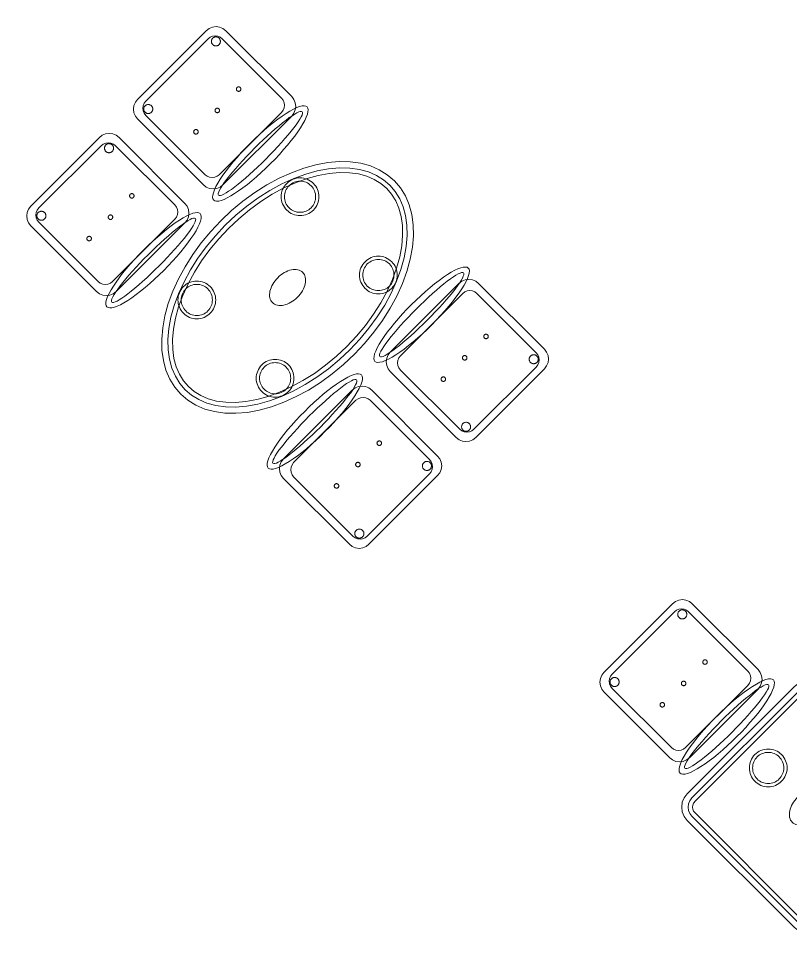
# Model space of a CAD drawing. Header units: metres. Extents: x 2172.2 to 2210.6, y 415.3 to 458.1.
# Drawn here: x 2194.148 to 2197.215, y 420.685 to 424.349 of the extents above; entities that cross this region are included whole.
import ezdxf

# ---------------------------------------------------------------- set-up
doc = ezdxf.new("R2010")
doc.units = ezdxf.units.M
doc.layers.add('NC_N1_CHAIRS', color=7, linetype='CONTINUOUS', lineweight=13)
doc.layers.add('NC_N1_TABLES', color=7, linetype='CONTINUOUS', lineweight=13)

# ---------------------------------------------------------------- blocks, each defined once
blk = doc.blocks.new('NC_N1_DINING_2')
at = {"color": 0, "linetype": 'CONTINUOUS', "lineweight": -2}
for points in [[(0.6, 0), (0.5971, 0.0368), (0.5885, 0.0732), (0.5742, 0.1089), (0.5543, 0.1435), (0.5292, 0.1768), (0.4989, 0.2083), (0.4638, 0.2379), (0.4243, 0.2652), (0.3806, 0.2899), (0.3333, 0.3118), (0.2828, 0.3307), (0.2296, 0.3465), (0.1742, 0.3589), (0.1171, 0.3678), (0.0588, 0.3732), (0, 0.375), (-0.0588, 0.3732), (-0.1171, 0.3678), (-0.1742, 0.3589), (-0.2296, 0.3465), (-0.2828, 0.3307), (-0.3333, 0.3118), (-0.3806, 0.2899), (-0.4243, 0.2652), (-0.4638, 0.2379), (-0.4989, 0.2083), (-0.5292, 0.1768), (-0.5543, 0.1435), (-0.5742, 0.1089), (-0.5885, 0.0732), (-0.5971, 0.0368), (-0.6, 0), (-0.5971, -0.0368), (-0.5885, -0.0732), (-0.5742, -0.1089), (-0.5543, -0.1435), (-0.5292, -0.1768), (-0.4989, -0.2083), (-0.4638, -0.2379), (-0.4243, -0.2652), (-0.3806, -0.2899), (-0.3333, -0.3118), (-0.2828, -0.3307), (-0.2296, -0.3465), (-0.1742, -0.3589), (-0.1171, -0.3678), (-0.0588, -0.3732), (0, -0.375), (0.0588, -0.3732), (0.1171, -0.3678), (0.1742, -0.3589), (0.2296, -0.3465), (0.2828, -0.3307), (0.3333, -0.3118), (0.3806, -0.2899), (0.4243, -0.2652), (0.4638, -0.2379), (0.4989, -0.2083), (0.5292, -0.1768), (0.5543, -0.1435), (0.5742, -0.1089), (0.5885, -0.0732), (0.5971, -0.0368)], [(0.5749, 0), (0.5723, -0.0329), (0.5646, -0.0656), (0.5516, -0.0979), (0.5334, -0.1297), (0.5101, -0.1605), (0.4818, -0.1901), (0.4486, -0.218), (0.411, -0.244), (0.3692, -0.2676), (0.3237, -0.2887), (0.2749, -0.307), (0.2233, -0.3222), (0.1695, -0.3343), (0.114, -0.343), (0.0573, -0.3482), (0, -0.35), (-0.0573, -0.3482), (-0.114, -0.343), (-0.1695, -0.3343), (-0.2233, -0.3222), (-0.2749, -0.307), (-0.3237, -0.2887), (-0.3692, -0.2676), (-0.411, -0.244), (-0.4486, -0.218), (-0.4818, -0.1901), (-0.5101, -0.1605), (-0.5334, -0.1297), (-0.5516, -0.0979), (-0.5646, -0.0656), (-0.5723, -0.0329), (-0.5749, 0), (-0.5723, 0.0329), (-0.5646, 0.0656), (-0.5516, 0.0979), (-0.5334, 0.1297), (-0.5101, 0.1605), (-0.4818, 0.1901), (-0.4486, 0.218), (-0.411, 0.244), (-0.3692, 0.2676), (-0.3237, 0.2887), (-0.2749, 0.307), (-0.2233, 0.3222), (-0.1695, 0.3343), (-0.114, 0.343), (-0.0573, 0.3482), (0, 0.35), (0.0573, 0.3482), (0.114, 0.343), (0.1695, 0.3343), (0.2233, 0.3222), (0.2749, 0.307), (0.3237, 0.2887), (0.3692, 0.2676), (0.411, 0.244), (0.4486, 0.218), (0.4818, 0.1901), (0.5101, 0.1605), (0.5334, 0.1297), (0.5516, 0.0979), (0.5646, 0.0656), (0.5723, 0.0329)], [(0.5569, 0), (0.5545, -0.0301), (0.5474, -0.0601), (0.5354, -0.0901), (0.5184, -0.1198), (0.4964, -0.1488), (0.4694, -0.1769), (0.4377, -0.2037), (0.4014, -0.2287), (0.361, -0.2516), (0.3167, -0.2721), (0.2692, -0.2899), (0.2188, -0.3048), (0.1661, -0.3166), (0.1117, -0.3251), (0.0562, -0.3303), (0, -0.332), (-0.0562, -0.3303), (-0.1117, -0.3251), (-0.1661, -0.3166), (-0.2188, -0.3048), (-0.2692, -0.2899), (-0.3167, -0.2721), (-0.361, -0.2516), (-0.4014, -0.2287), (-0.4377, -0.2037), (-0.4694, -0.1769), (-0.4964, -0.1488), (-0.5184, -0.1198), (-0.5354, -0.0901), (-0.5474, -0.0601), (-0.5545, -0.0301), (-0.5569, 0), (-0.5545, 0.0301), (-0.5474, 0.0601), (-0.5354, 0.0901), (-0.5184, 0.1198), (-0.4964, 0.1488), (-0.4694, 0.1769), (-0.4377, 0.2037), (-0.4014, 0.2287), (-0.361, 0.2516), (-0.3167, 0.2721), (-0.2692, 0.2899), (-0.2188, 0.3048), (-0.1661, 0.3166), (-0.1117, 0.3251), (-0.0562, 0.3303), (0, 0.332), (0.0562, 0.3303), (0.1117, 0.3251), (0.1661, 0.3166), (0.2188, 0.3048), (0.2692, 0.2899), (0.3167, 0.2721), (0.361, 0.2516), (0.4014, 0.2287), (0.4377, 0.2037), (0.4694, 0.1769), (0.4964, 0.1488), (0.5184, 0.1198), (0.5354, 0.0901), (0.5474, 0.0601), (0.5545, 0.0301)], [(-0.215, 0.22), (-0.2154, 0.2126), (-0.2164, 0.2054), (-0.2182, 0.1982), (-0.2207, 0.1913), (-0.2239, 0.1846), (-0.2276, 0.1783), (-0.232, 0.1724), (-0.237, 0.167), (-0.2424, 0.162), (-0.2483, 0.1576), (-0.2546, 0.1539), (-0.2613, 0.1507), (-0.2682, 0.1482), (-0.2754, 0.1464), (-0.2826, 0.1454), (-0.29, 0.145), (-0.2974, 0.1454), (-0.3046, 0.1464), (-0.3118, 0.1482), (-0.3187, 0.1507), (-0.3254, 0.1539), (-0.3317, 0.1576), (-0.3376, 0.162), (-0.343, 0.167), (-0.348, 0.1724), (-0.3524, 0.1783), (-0.3561, 0.1846), (-0.3593, 0.1913), (-0.3618, 0.1982), (-0.3636, 0.2054), (-0.3646, 0.2126), (-0.365, 0.22), (-0.3646, 0.2274), (-0.3636, 0.2346), (-0.3618, 0.2418), (-0.3593, 0.2487), (-0.3561, 0.2554), (-0.3524, 0.2617), (-0.348, 0.2676), (-0.343, 0.273), (-0.3376, 0.278), (-0.3317, 0.2824), (-0.3254, 0.2861), (-0.3187, 0.2893), (-0.3118, 0.2918), (-0.3046, 0.2936), (-0.2974, 0.2946), (-0.29, 0.295), (-0.2826, 0.2946), (-0.2754, 0.2936), (-0.2682, 0.2918), (-0.2613, 0.2893), (-0.2546, 0.2861), (-0.2483, 0.2824), (-0.2424, 0.278), (-0.237, 0.273), (-0.232, 0.2676), (-0.2276, 0.2617), (-0.2239, 0.2554), (-0.2207, 0.2487), (-0.2182, 0.2418), (-0.2164, 0.2346), (-0.2154, 0.2274)], [(0.365, 0.22), (0.3646, 0.2126), (0.3636, 0.2054), (0.3618, 0.1982), (0.3593, 0.1913), (0.3561, 0.1846), (0.3524, 0.1783), (0.348, 0.1724), (0.343, 0.167), (0.3376, 0.162), (0.3317, 0.1576), (0.3254, 0.1539), (0.3187, 0.1507), (0.3118, 0.1482), (0.3046, 0.1464), (0.2974, 0.1454), (0.29, 0.145), (0.2826, 0.1454), (0.2754, 0.1464), (0.2682, 0.1482), (0.2613, 0.1507), (0.2546, 0.1539), (0.2483, 0.1576), (0.2424, 0.162), (0.237, 0.167), (0.232, 0.1724), (0.2276, 0.1783), (0.2239, 0.1846), (0.2207, 0.1913), (0.2182, 0.1982), (0.2164, 0.2054), (0.2154, 0.2126), (0.215, 0.22), (0.2154, 0.2274), (0.2164, 0.2346), (0.2182, 0.2418), (0.2207, 0.2487), (0.2239, 0.2554), (0.2276, 0.2617), (0.232, 0.2676), (0.237, 0.273), (0.2424, 0.278), (0.2483, 0.2824), (0.2546, 0.2861), (0.2613, 0.2893), (0.2682, 0.2918), (0.2754, 0.2936), (0.2826, 0.2946), (0.29, 0.295), (0.2974, 0.2946), (0.3046, 0.2936), (0.3118, 0.2918), (0.3187, 0.2893), (0.3254, 0.2861), (0.3317, 0.2824), (0.3376, 0.278), (0.343, 0.273), (0.348, 0.2676), (0.3524, 0.2617), (0.3561, 0.2554), (0.3593, 0.2487), (0.3618, 0.2418), (0.3636, 0.2346), (0.3646, 0.2274)], [(-0.228, 0.22), (-0.2283, 0.2139), (-0.2292, 0.2079), (-0.2307, 0.202), (-0.2327, 0.1963), (-0.2353, 0.1908), (-0.2384, 0.1856), (-0.2421, 0.1807), (-0.2462, 0.1762), (-0.2507, 0.1721), (-0.2556, 0.1684), (-0.2608, 0.1653), (-0.2663, 0.1627), (-0.272, 0.1607), (-0.2779, 0.1592), (-0.2839, 0.1583), (-0.29, 0.158), (-0.2961, 0.1583), (-0.3021, 0.1592), (-0.308, 0.1607), (-0.3137, 0.1627), (-0.3192, 0.1653), (-0.3244, 0.1684), (-0.3293, 0.1721), (-0.3338, 0.1762), (-0.3379, 0.1807), (-0.3416, 0.1856), (-0.3447, 0.1908), (-0.3473, 0.1963), (-0.3493, 0.202), (-0.3508, 0.2079), (-0.3517, 0.2139), (-0.352, 0.22), (-0.3517, 0.2261), (-0.3508, 0.2321), (-0.3493, 0.238), (-0.3473, 0.2437), (-0.3447, 0.2492), (-0.3416, 0.2544), (-0.3379, 0.2593), (-0.3338, 0.2638), (-0.3293, 0.2679), (-0.3244, 0.2716), (-0.3192, 0.2747), (-0.3137, 0.2773), (-0.308, 0.2793), (-0.3021, 0.2808), (-0.2961, 0.2817), (-0.29, 0.282), (-0.2839, 0.2817), (-0.2779, 0.2808), (-0.272, 0.2793), (-0.2663, 0.2773), (-0.2608, 0.2747), (-0.2556, 0.2716), (-0.2507, 0.2679), (-0.2462, 0.2638), (-0.2421, 0.2593), (-0.2384, 0.2544), (-0.2353, 0.2492), (-0.2327, 0.2437), (-0.2307, 0.238), (-0.2292, 0.2321), (-0.2283, 0.2261)], [(0.352, 0.22), (0.3517, 0.2139), (0.3508, 0.2079), (0.3493, 0.202), (0.3473, 0.1963), (0.3447, 0.1908), (0.3416, 0.1856), (0.3379, 0.1807), (0.3338, 0.1762), (0.3293, 0.1721), (0.3244, 0.1684), (0.3192, 0.1653), (0.3137, 0.1627), (0.308, 0.1607), (0.3021, 0.1592), (0.2961, 0.1583), (0.29, 0.158), (0.2839, 0.1583), (0.2779, 0.1592), (0.272, 0.1607), (0.2663, 0.1627), (0.2608, 0.1653), (0.2556, 0.1684), (0.2507, 0.1721), (0.2462, 0.1762), (0.2421, 0.1807), (0.2384, 0.1856), (0.2353, 0.1908), (0.2327, 0.1963), (0.2307, 0.202), (0.2292, 0.2079), (0.2283, 0.2139), (0.228, 0.22), (0.2283, 0.2261), (0.2292, 0.2321), (0.2307, 0.238), (0.2327, 0.2437), (0.2353, 0.2492), (0.2384, 0.2544), (0.2421, 0.2593), (0.2462, 0.2638), (0.2507, 0.2679), (0.2556, 0.2716), (0.2608, 0.2747), (0.2663, 0.2773), (0.272, 0.2793), (0.2779, 0.2808), (0.2839, 0.2817), (0.29, 0.282), (0.2961, 0.2817), (0.3021, 0.2808), (0.308, 0.2793), (0.3137, 0.2773), (0.3192, 0.2747), (0.3244, 0.2716), (0.3293, 0.2679), (0.3338, 0.2638), (0.3379, 0.2593), (0.3416, 0.2544), (0.3447, 0.2492), (0.3473, 0.2437), (0.3493, 0.238), (0.3508, 0.2321), (0.3517, 0.2261)], [(0.085, 0), (0.0846, 0.0054), (0.0834, 0.0107), (0.0813, 0.016), (0.0785, 0.021), (0.075, 0.0259), (0.0707, 0.0306), (0.0657, 0.0349), (0.0601, 0.0389), (0.0539, 0.0425), (0.0472, 0.0457), (0.0401, 0.0485), (0.0325, 0.0508), (0.0247, 0.0526), (0.0166, 0.0539), (0.0083, 0.0547), (0, 0.055), (-0.0083, 0.0547), (-0.0166, 0.0539), (-0.0247, 0.0526), (-0.0325, 0.0508), (-0.0401, 0.0485), (-0.0472, 0.0457), (-0.0539, 0.0425), (-0.0601, 0.0389), (-0.0657, 0.0349), (-0.0707, 0.0306), (-0.075, 0.0259), (-0.0785, 0.021), (-0.0813, 0.016), (-0.0834, 0.0107), (-0.0846, 0.0054), (-0.085, 0), (-0.0846, -0.0054), (-0.0834, -0.0107), (-0.0813, -0.016), (-0.0785, -0.021), (-0.075, -0.0259), (-0.0707, -0.0306), (-0.0657, -0.0349), (-0.0601, -0.0389), (-0.0539, -0.0425), (-0.0472, -0.0457), (-0.0401, -0.0485), (-0.0325, -0.0508), (-0.0247, -0.0526), (-0.0166, -0.0539), (-0.0083, -0.0547), (0, -0.055), (0.0083, -0.0547), (0.0166, -0.0539), (0.0247, -0.0526), (0.0325, -0.0508), (0.0401, -0.0485), (0.0472, -0.0457), (0.0539, -0.0425), (0.0601, -0.0389), (0.0657, -0.0349), (0.0707, -0.0306), (0.075, -0.0259), (0.0785, -0.021), (0.0813, -0.016), (0.0834, -0.0107), (0.0846, -0.0054)], [(-0.215, -0.22), (-0.2154, -0.2274), (-0.2164, -0.2346), (-0.2182, -0.2418), (-0.2207, -0.2487), (-0.2239, -0.2554), (-0.2276, -0.2617), (-0.232, -0.2676), (-0.237, -0.273), (-0.2424, -0.278), (-0.2483, -0.2824), (-0.2546, -0.2861), (-0.2613, -0.2893), (-0.2682, -0.2918), (-0.2754, -0.2936), (-0.2826, -0.2946), (-0.29, -0.295), (-0.2974, -0.2946), (-0.3046, -0.2936), (-0.3118, -0.2918), (-0.3187, -0.2893), (-0.3254, -0.2861), (-0.3317, -0.2824), (-0.3376, -0.278), (-0.343, -0.273), (-0.348, -0.2676), (-0.3524, -0.2617), (-0.3561, -0.2554), (-0.3593, -0.2487), (-0.3618, -0.2418), (-0.3636, -0.2346), (-0.3646, -0.2274), (-0.365, -0.22), (-0.3646, -0.2126), (-0.3636, -0.2054), (-0.3618, -0.1982), (-0.3593, -0.1913), (-0.3561, -0.1846), (-0.3524, -0.1783), (-0.348, -0.1724), (-0.343, -0.167), (-0.3376, -0.162), (-0.3317, -0.1576), (-0.3254, -0.1539), (-0.3187, -0.1507), (-0.3118, -0.1482), (-0.3046, -0.1464), (-0.2974, -0.1454), (-0.29, -0.145), (-0.2826, -0.1454), (-0.2754, -0.1464), (-0.2682, -0.1482), (-0.2613, -0.1507), (-0.2546, -0.1539), (-0.2483, -0.1576), (-0.2424, -0.162), (-0.237, -0.167), (-0.232, -0.1724), (-0.2276, -0.1783), (-0.2239, -0.1846), (-0.2207, -0.1913), (-0.2182, -0.1982), (-0.2164, -0.2054), (-0.2154, -0.2126)], [(0.365, -0.22), (0.3646, -0.2274), (0.3636, -0.2346), (0.3618, -0.2418), (0.3593, -0.2487), (0.3561, -0.2554), (0.3524, -0.2617), (0.348, -0.2676), (0.343, -0.273), (0.3376, -0.278), (0.3317, -0.2824), (0.3254, -0.2861), (0.3187, -0.2893), (0.3118, -0.2918), (0.3046, -0.2936), (0.2974, -0.2946), (0.29, -0.295), (0.2826, -0.2946), (0.2754, -0.2936), (0.2682, -0.2918), (0.2613, -0.2893), (0.2546, -0.2861), (0.2483, -0.2824), (0.2424, -0.278), (0.237, -0.273), (0.232, -0.2676), (0.2276, -0.2617), (0.2239, -0.2554), (0.2207, -0.2487), (0.2182, -0.2418), (0.2164, -0.2346), (0.2154, -0.2274), (0.215, -0.22), (0.2154, -0.2126), (0.2164, -0.2054), (0.2182, -0.1982), (0.2207, -0.1913), (0.2239, -0.1846), (0.2276, -0.1783), (0.232, -0.1724), (0.237, -0.167), (0.2424, -0.162), (0.2483, -0.1576), (0.2546, -0.1539), (0.2613, -0.1507), (0.2682, -0.1482), (0.2754, -0.1464), (0.2826, -0.1454), (0.29, -0.145), (0.2974, -0.1454), (0.3046, -0.1464), (0.3118, -0.1482), (0.3187, -0.1507), (0.3254, -0.1539), (0.3317, -0.1576), (0.3376, -0.162), (0.343, -0.167), (0.348, -0.1724), (0.3524, -0.1783), (0.3561, -0.1846), (0.3593, -0.1913), (0.3618, -0.1982), (0.3636, -0.2054), (0.3646, -0.2126)], [(-0.228, -0.22), (-0.2283, -0.2261), (-0.2292, -0.2321), (-0.2307, -0.238), (-0.2327, -0.2437), (-0.2353, -0.2492), (-0.2384, -0.2544), (-0.2421, -0.2593), (-0.2462, -0.2638), (-0.2507, -0.2679), (-0.2556, -0.2716), (-0.2608, -0.2747), (-0.2663, -0.2773), (-0.272, -0.2793), (-0.2779, -0.2808), (-0.2839, -0.2817), (-0.29, -0.282), (-0.2961, -0.2817), (-0.3021, -0.2808), (-0.308, -0.2793), (-0.3137, -0.2773), (-0.3192, -0.2747), (-0.3244, -0.2716), (-0.3293, -0.2679), (-0.3338, -0.2638), (-0.3379, -0.2593), (-0.3416, -0.2544), (-0.3447, -0.2492), (-0.3473, -0.2437), (-0.3493, -0.238), (-0.3508, -0.2321), (-0.3517, -0.2261), (-0.352, -0.22), (-0.3517, -0.2139), (-0.3508, -0.2079), (-0.3493, -0.202), (-0.3473, -0.1963), (-0.3447, -0.1908), (-0.3416, -0.1856), (-0.3379, -0.1807), (-0.3338, -0.1762), (-0.3293, -0.1721), (-0.3244, -0.1684), (-0.3192, -0.1653), (-0.3137, -0.1627), (-0.308, -0.1607), (-0.3021, -0.1592), (-0.2961, -0.1583), (-0.29, -0.158), (-0.2839, -0.1583), (-0.2779, -0.1592), (-0.272, -0.1607), (-0.2663, -0.1627), (-0.2608, -0.1653), (-0.2556, -0.1684), (-0.2507, -0.1721), (-0.2462, -0.1762), (-0.2421, -0.1807), (-0.2384, -0.1856), (-0.2353, -0.1908), (-0.2327, -0.1963), (-0.2307, -0.202), (-0.2292, -0.2079), (-0.2283, -0.2139)], [(0.352, -0.22), (0.3517, -0.2261), (0.3508, -0.2321), (0.3493, -0.238), (0.3473, -0.2437), (0.3447, -0.2492), (0.3416, -0.2544), (0.3379, -0.2593), (0.3338, -0.2638), (0.3293, -0.2679), (0.3244, -0.2716), (0.3192, -0.2747), (0.3137, -0.2773), (0.308, -0.2793), (0.3021, -0.2808), (0.2961, -0.2817), (0.29, -0.282), (0.2839, -0.2817), (0.2779, -0.2808), (0.272, -0.2793), (0.2663, -0.2773), (0.2608, -0.2747), (0.2556, -0.2716), (0.2507, -0.2679), (0.2462, -0.2638), (0.2421, -0.2593), (0.2384, -0.2544), (0.2353, -0.2492), (0.2327, -0.2437), (0.2307, -0.238), (0.2292, -0.2321), (0.2283, -0.2261), (0.228, -0.22), (0.2283, -0.2139), (0.2292, -0.2079), (0.2307, -0.202), (0.2327, -0.1963), (0.2353, -0.1908), (0.2384, -0.1856), (0.2421, -0.1807), (0.2462, -0.1762), (0.2507, -0.1721), (0.2556, -0.1684), (0.2608, -0.1653), (0.2663, -0.1627), (0.272, -0.1607), (0.2779, -0.1592), (0.2839, -0.1583), (0.29, -0.158), (0.2961, -0.1583), (0.3021, -0.1592), (0.308, -0.1607), (0.3137, -0.1627), (0.3192, -0.1653), (0.3244, -0.1684), (0.3293, -0.1721), (0.3338, -0.1762), (0.3379, -0.1807), (0.3416, -0.1856), (0.3447, -0.1908), (0.3473, -0.1963), (0.3493, -0.202), (0.3508, -0.2079), (0.3517, -0.2139)]]:
    blk.add_lwpolyline(points, close=True, dxfattribs=at)
blk = doc.blocks.new('NC_N1_CHAIR_IVORY')
at = {"color": 0, "linetype": 'CONTINUOUS', "lineweight": -2}
for points in [[(0.262, 0.222), (0.2607, 0.2276), (0.257, 0.2331), (0.2507, 0.2385), (0.2421, 0.2438), (0.2311, 0.2489), (0.2178, 0.2537), (0.2025, 0.2582), (0.1853, 0.2623), (0.1662, 0.2661), (0.1456, 0.2694), (0.1235, 0.2723), (0.1003, 0.2747), (0.0761, 0.2765), (0.0511, 0.2779), (0.0257, 0.2787), (0, 0.279), (-0.0257, 0.2787), (-0.0511, 0.2779), (-0.0761, 0.2765), (-0.1003, 0.2747), (-0.1235, 0.2723), (-0.1456, 0.2694), (-0.1662, 0.2661), (-0.1853, 0.2623), (-0.2025, 0.2582), (-0.2178, 0.2537), (-0.2311, 0.2489), (-0.2421, 0.2438), (-0.2507, 0.2385), (-0.257, 0.2331), (-0.2607, 0.2276), (-0.262, 0.222), (-0.2607, 0.2164), (-0.257, 0.2109), (-0.2507, 0.2055), (-0.2421, 0.2002), (-0.2311, 0.1951), (-0.2178, 0.1903), (-0.2025, 0.1858), (-0.1853, 0.1817), (-0.1662, 0.1779), (-0.1456, 0.1746), (-0.1235, 0.1717), (-0.1003, 0.1693), (-0.0761, 0.1675), (-0.0511, 0.1661), (-0.0257, 0.1653), (0, 0.165), (0.0257, 0.1653), (0.0511, 0.1661), (0.0761, 0.1675), (0.1003, 0.1693), (0.1235, 0.1717), (0.1456, 0.1746), (0.1662, 0.1779), (0.1853, 0.1817), (0.2025, 0.1858), (0.2178, 0.1903), (0.2311, 0.1951), (0.2421, 0.2002), (0.2507, 0.2055), (0.257, 0.2109), (0.2607, 0.2164)], [(0.235, 0.222), (0.2339, 0.225), (0.2305, 0.228), (0.2249, 0.231), (0.2171, 0.2339), (0.2073, 0.2366), (0.1954, 0.2392), (0.1817, 0.2417), (0.1662, 0.2439), (0.1491, 0.246), (0.1306, 0.2478), (0.1108, 0.2493), (0.0899, 0.2506), (0.0682, 0.2517), (0.0458, 0.2524), (0.023, 0.2529), (0, 0.253), (-0.023, 0.2529), (-0.0458, 0.2524), (-0.0682, 0.2517), (-0.0899, 0.2506), (-0.1108, 0.2493), (-0.1306, 0.2478), (-0.1491, 0.246), (-0.1662, 0.2439), (-0.1817, 0.2417), (-0.1954, 0.2392), (-0.2073, 0.2366), (-0.2171, 0.2339), (-0.2249, 0.231), (-0.2305, 0.228), (-0.2339, 0.225), (-0.235, 0.222), (-0.2339, 0.219), (-0.2305, 0.216), (-0.2249, 0.213), (-0.2171, 0.2101), (-0.2073, 0.2074), (-0.1954, 0.2048), (-0.1817, 0.2023), (-0.1662, 0.2001), (-0.1491, 0.198), (-0.1306, 0.1962), (-0.1108, 0.1947), (-0.0899, 0.1934), (-0.0682, 0.1923), (-0.0458, 0.1916), (-0.023, 0.1911), (0, 0.191), (0.023, 0.1911), (0.0458, 0.1916), (0.0682, 0.1923), (0.0899, 0.1934), (0.1108, 0.1947), (0.1306, 0.1962), (0.1491, 0.198), (0.1662, 0.2001), (0.1817, 0.2023), (0.1954, 0.2048), (0.2073, 0.2074), (0.2171, 0.2101), (0.2249, 0.213), (0.2305, 0.216), (0.2339, 0.219)], [(0.193, -0.275), (-0.193, -0.275), (-0.2072, -0.2731), (-0.2205, -0.2676), (-0.2319, -0.2589), (-0.2406, -0.2475), (-0.2461, -0.2342), (-0.248, -0.22), (-0.248, 0.15), (-0.2461, 0.1642), (-0.2406, 0.1775), (-0.2319, 0.1889), (-0.2205, 0.1976), (-0.2072, 0.2031), (-0.193, 0.205), (0.193, 0.205), (0.2072, 0.2031), (0.2205, 0.1976), (0.2319, 0.1889), (0.2406, 0.1775), (0.2461, 0.1642), (0.248, 0.15), (0.248, -0.22), (0.2461, -0.2342), (0.2406, -0.2475), (0.2319, -0.2589), (0.2205, -0.2676), (0.2072, -0.2731)], [(0.175, -0.247), (-0.175, -0.247), (-0.1854, -0.2456), (-0.195, -0.2416), (-0.2033, -0.2353), (-0.2096, -0.227), (-0.2136, -0.2174), (-0.215, -0.207), (-0.215, 0.126), (-0.2136, 0.1364), (-0.2096, 0.146), (-0.2033, 0.1543), (-0.195, 0.1606), (-0.1854, 0.1646), (-0.175, 0.166), (0.175, 0.166), (0.1854, 0.1646), (0.195, 0.1606), (0.2033, 0.1543), (0.2096, 0.146), (0.2136, 0.1364), (0.215, 0.126), (0.215, -0.207), (0.2136, -0.2174), (0.2096, -0.227), (0.2033, -0.2353), (0.195, -0.2416), (0.1854, -0.2456)], [(-0.111, -0.02), (-0.111, -0.0209), (-0.1112, -0.0218), (-0.1114, -0.0226), (-0.1117, -0.0234), (-0.1121, -0.0242), (-0.1125, -0.025), (-0.113, -0.0257), (-0.1136, -0.0264), (-0.1143, -0.027), (-0.115, -0.0275), (-0.1158, -0.0279), (-0.1166, -0.0283), (-0.1174, -0.0286), (-0.1182, -0.0288), (-0.1191, -0.029), (-0.12, -0.029), (-0.1209, -0.029), (-0.1218, -0.0288), (-0.1226, -0.0286), (-0.1234, -0.0283), (-0.1242, -0.0279), (-0.125, -0.0275), (-0.1257, -0.027), (-0.1264, -0.0264), (-0.127, -0.0257), (-0.1275, -0.025), (-0.1279, -0.0242), (-0.1283, -0.0234), (-0.1286, -0.0226), (-0.1288, -0.0218), (-0.129, -0.0209), (-0.129, -0.02), (-0.129, -0.0191), (-0.1288, -0.0182), (-0.1286, -0.0174), (-0.1283, -0.0166), (-0.1279, -0.0158), (-0.1275, -0.015), (-0.127, -0.0143), (-0.1264, -0.0136), (-0.1257, -0.013), (-0.125, -0.0125), (-0.1242, -0.0121), (-0.1234, -0.0117), (-0.1226, -0.0114), (-0.1218, -0.0112), (-0.1209, -0.011), (-0.12, -0.011), (-0.1191, -0.011), (-0.1182, -0.0112), (-0.1174, -0.0114), (-0.1166, -0.0117), (-0.1158, -0.0121), (-0.115, -0.0125), (-0.1143, -0.013), (-0.1136, -0.0136), (-0.113, -0.0143), (-0.1125, -0.015), (-0.1121, -0.0158), (-0.1117, -0.0166), (-0.1114, -0.0174), (-0.1112, -0.0182), (-0.111, -0.0191)], [(0.009, -0.02), (0.009, -0.0209), (0.0088, -0.0218), (0.0086, -0.0226), (0.0083, -0.0234), (0.0079, -0.0242), (0.0075, -0.025), (0.007, -0.0257), (0.0064, -0.0264), (0.0057, -0.027), (0.005, -0.0275), (0.0042, -0.0279), (0.0034, -0.0283), (0.0026, -0.0286), (0.0018, -0.0288), (0.0009, -0.029), (0, -0.029), (-0.0009, -0.029), (-0.0018, -0.0288), (-0.0026, -0.0286), (-0.0034, -0.0283), (-0.0042, -0.0279), (-0.005, -0.0275), (-0.0057, -0.027), (-0.0064, -0.0264), (-0.007, -0.0257), (-0.0075, -0.025), (-0.0079, -0.0242), (-0.0083, -0.0234), (-0.0086, -0.0226), (-0.0088, -0.0218), (-0.009, -0.0209), (-0.009, -0.02), (-0.009, -0.0191), (-0.0088, -0.0182), (-0.0086, -0.0174), (-0.0083, -0.0166), (-0.0079, -0.0158), (-0.0075, -0.015), (-0.007, -0.0143), (-0.0064, -0.0136), (-0.0057, -0.013), (-0.005, -0.0125), (-0.0042, -0.0121), (-0.0034, -0.0117), (-0.0026, -0.0114), (-0.0018, -0.0112), (-0.0009, -0.011), (0, -0.011), (0.0009, -0.011), (0.0018, -0.0112), (0.0026, -0.0114), (0.0034, -0.0117), (0.0042, -0.0121), (0.005, -0.0125), (0.0057, -0.013), (0.0064, -0.0136), (0.007, -0.0143), (0.0075, -0.015), (0.0079, -0.0158), (0.0083, -0.0166), (0.0086, -0.0174), (0.0088, -0.0182), (0.009, -0.0191)], [(0.129, -0.02), (0.129, -0.0209), (0.1288, -0.0218), (0.1286, -0.0226), (0.1283, -0.0234), (0.1279, -0.0242), (0.1275, -0.025), (0.127, -0.0257), (0.1264, -0.0264), (0.1257, -0.027), (0.125, -0.0275), (0.1242, -0.0279), (0.1234, -0.0283), (0.1226, -0.0286), (0.1218, -0.0288), (0.1209, -0.029), (0.12, -0.029), (0.1191, -0.029), (0.1182, -0.0288), (0.1174, -0.0286), (0.1166, -0.0283), (0.1158, -0.0279), (0.115, -0.0275), (0.1143, -0.027), (0.1136, -0.0264), (0.113, -0.0257), (0.1125, -0.025), (0.1121, -0.0242), (0.1117, -0.0234), (0.1114, -0.0226), (0.1112, -0.0218), (0.111, -0.0209), (0.111, -0.02), (0.111, -0.0191), (0.1112, -0.0182), (0.1114, -0.0174), (0.1117, -0.0166), (0.1121, -0.0158), (0.1125, -0.015), (0.113, -0.0143), (0.1136, -0.0136), (0.1143, -0.013), (0.115, -0.0125), (0.1158, -0.0121), (0.1166, -0.0117), (0.1174, -0.0114), (0.1182, -0.0112), (0.1191, -0.011), (0.12, -0.011), (0.1209, -0.011), (0.1218, -0.0112), (0.1226, -0.0114), (0.1234, -0.0117), (0.1242, -0.0121), (0.125, -0.0125), (0.1257, -0.013), (0.1264, -0.0136), (0.127, -0.0143), (0.1275, -0.015), (0.1279, -0.0158), (0.1283, -0.0166), (0.1286, -0.0174), (0.1288, -0.0182), (0.129, -0.0191)], [(-0.172, -0.218), (-0.1721, -0.2198), (-0.1723, -0.2215), (-0.1728, -0.2232), (-0.1734, -0.2249), (-0.1741, -0.2265), (-0.175, -0.228), (-0.1761, -0.2294), (-0.1773, -0.2307), (-0.1786, -0.2319), (-0.18, -0.233), (-0.1815, -0.2339), (-0.1831, -0.2346), (-0.1848, -0.2352), (-0.1865, -0.2357), (-0.1882, -0.2359), (-0.19, -0.236), (-0.1918, -0.2359), (-0.1935, -0.2357), (-0.1952, -0.2352), (-0.1969, -0.2346), (-0.1985, -0.2339), (-0.2, -0.233), (-0.2014, -0.2319), (-0.2027, -0.2307), (-0.2039, -0.2294), (-0.205, -0.228), (-0.2059, -0.2265), (-0.2066, -0.2249), (-0.2072, -0.2232), (-0.2077, -0.2215), (-0.2079, -0.2198), (-0.208, -0.218), (-0.2079, -0.2162), (-0.2077, -0.2145), (-0.2072, -0.2128), (-0.2066, -0.2111), (-0.2059, -0.2095), (-0.205, -0.208), (-0.2039, -0.2066), (-0.2027, -0.2053), (-0.2014, -0.2041), (-0.2, -0.203), (-0.1985, -0.2021), (-0.1969, -0.2014), (-0.1952, -0.2008), (-0.1935, -0.2003), (-0.1918, -0.2001), (-0.19, -0.2), (-0.1882, -0.2001), (-0.1865, -0.2003), (-0.1848, -0.2008), (-0.1831, -0.2014), (-0.1815, -0.2021), (-0.18, -0.203), (-0.1786, -0.2041), (-0.1773, -0.2053), (-0.1761, -0.2066), (-0.175, -0.208), (-0.1741, -0.2095), (-0.1734, -0.2111), (-0.1728, -0.2128), (-0.1723, -0.2145), (-0.1721, -0.2162)], [(0.208, -0.218), (0.2079, -0.2198), (0.2077, -0.2215), (0.2072, -0.2232), (0.2066, -0.2249), (0.2059, -0.2265), (0.205, -0.228), (0.2039, -0.2294), (0.2027, -0.2307), (0.2014, -0.2319), (0.2, -0.233), (0.1985, -0.2339), (0.1969, -0.2346), (0.1952, -0.2352), (0.1935, -0.2357), (0.1918, -0.2359), (0.19, -0.236), (0.1882, -0.2359), (0.1865, -0.2357), (0.1848, -0.2352), (0.1831, -0.2346), (0.1815, -0.2339), (0.18, -0.233), (0.1786, -0.2319), (0.1773, -0.2307), (0.1761, -0.2294), (0.175, -0.228), (0.1741, -0.2265), (0.1734, -0.2249), (0.1728, -0.2232), (0.1723, -0.2215), (0.1721, -0.2198), (0.172, -0.218), (0.1721, -0.2162), (0.1723, -0.2145), (0.1728, -0.2128), (0.1734, -0.2111), (0.1741, -0.2095), (0.175, -0.208), (0.1761, -0.2066), (0.1773, -0.2053), (0.1786, -0.2041), (0.18, -0.203), (0.1815, -0.2021), (0.1831, -0.2014), (0.1848, -0.2008), (0.1865, -0.2003), (0.1882, -0.2001), (0.19, -0.2), (0.1918, -0.2001), (0.1935, -0.2003), (0.1952, -0.2008), (0.1969, -0.2014), (0.1985, -0.2021), (0.2, -0.203), (0.2014, -0.2041), (0.2027, -0.2053), (0.2039, -0.2066), (0.205, -0.208), (0.2059, -0.2095), (0.2066, -0.2111), (0.2072, -0.2128), (0.2077, -0.2145), (0.2079, -0.2162)]]:
    blk.add_lwpolyline(points, close=True, dxfattribs=at)
blk = doc.blocks.new('NC_N1_DINING_TWO_SQUARE')
at = {"color": 0, "linetype": 'CONTINUOUS', "lineweight": -2}
for points in [[(0.3, -0.375), (-0.3, -0.375), (-0.3194, -0.3724), (-0.3375, -0.365), (-0.353, -0.353), (-0.365, -0.3375), (-0.3724, -0.3194), (-0.375, -0.3), (-0.375, 0.3), (-0.3724, 0.3194), (-0.365, 0.3375), (-0.353, 0.353), (-0.3375, 0.365), (-0.3194, 0.3724), (-0.3, 0.375), (0.3, 0.375), (0.3194, 0.3724), (0.3375, 0.365), (0.353, 0.353), (0.365, 0.3375), (0.3724, 0.3194), (0.375, 0.3), (0.375, -0.3), (0.3724, -0.3194), (0.365, -0.3375), (0.353, -0.353), (0.3375, -0.365), (0.3194, -0.3724)], [(0.2984, -0.35), (-0.2984, -0.35), (-0.3129, -0.3481), (-0.3249, -0.3431), (-0.3352, -0.3352), (-0.3431, -0.3249), (-0.3481, -0.3129), (-0.35, -0.2984), (-0.35, 0.2984), (-0.3481, 0.3129), (-0.3431, 0.3249), (-0.3352, 0.3352), (-0.3249, 0.3431), (-0.3129, 0.3481), (-0.2984, 0.35), (0.2984, 0.35), (0.3129, 0.3481), (0.3249, 0.3431), (0.3352, 0.3352), (0.3431, 0.3249), (0.3481, 0.3129), (0.35, 0.2984), (0.35, -0.2984), (0.3481, -0.3129), (0.3431, -0.3249), (0.3352, -0.3352), (0.3249, -0.3431), (0.3129, -0.3481)], [(0.2972, -0.332), (-0.2972, -0.332), (-0.3082, -0.3306), (-0.3158, -0.3274), (-0.3224, -0.3224), (-0.3274, -0.3158), (-0.3306, -0.3082), (-0.332, -0.2972), (-0.332, 0.2972), (-0.3306, 0.3082), (-0.3274, 0.3158), (-0.3224, 0.3224), (-0.3158, 0.3274), (-0.3082, 0.3306), (-0.2972, 0.332), (0.2972, 0.332), (0.3082, 0.3306), (0.3158, 0.3274), (0.3224, 0.3224), (0.3274, 0.3158), (0.3306, 0.3082), (0.332, 0.2972), (0.332, -0.2972), (0.3306, -0.3082), (0.3274, -0.3158), (0.3224, -0.3224), (0.3158, -0.3274), (0.3082, -0.3306)], [(0.075, 0.22), (0.0746, 0.2126), (0.0736, 0.2054), (0.0718, 0.1982), (0.0693, 0.1913), (0.0661, 0.1846), (0.0624, 0.1783), (0.058, 0.1724), (0.053, 0.167), (0.0476, 0.162), (0.0417, 0.1576), (0.0354, 0.1539), (0.0287, 0.1507), (0.0218, 0.1482), (0.0146, 0.1464), (0.0074, 0.1454), (0, 0.145), (-0.0074, 0.1454), (-0.0146, 0.1464), (-0.0218, 0.1482), (-0.0287, 0.1507), (-0.0354, 0.1539), (-0.0417, 0.1576), (-0.0476, 0.162), (-0.053, 0.167), (-0.058, 0.1724), (-0.0624, 0.1783), (-0.0661, 0.1846), (-0.0693, 0.1913), (-0.0718, 0.1982), (-0.0736, 0.2054), (-0.0746, 0.2126), (-0.075, 0.22), (-0.0746, 0.2274), (-0.0736, 0.2346), (-0.0718, 0.2418), (-0.0693, 0.2487), (-0.0661, 0.2554), (-0.0624, 0.2617), (-0.058, 0.2676), (-0.053, 0.273), (-0.0476, 0.278), (-0.0417, 0.2824), (-0.0354, 0.2861), (-0.0287, 0.2893), (-0.0218, 0.2918), (-0.0146, 0.2936), (-0.0074, 0.2946), (0, 0.295), (0.0074, 0.2946), (0.0146, 0.2936), (0.0218, 0.2918), (0.0287, 0.2893), (0.0354, 0.2861), (0.0417, 0.2824), (0.0476, 0.278), (0.053, 0.273), (0.058, 0.2676), (0.0624, 0.2617), (0.0661, 0.2554), (0.0693, 0.2487), (0.0718, 0.2418), (0.0736, 0.2346), (0.0746, 0.2274)], [(0.062, 0.22), (0.0617, 0.2139), (0.0608, 0.2079), (0.0593, 0.202), (0.0573, 0.1963), (0.0547, 0.1908), (0.0516, 0.1856), (0.0479, 0.1807), (0.0438, 0.1762), (0.0393, 0.1721), (0.0344, 0.1684), (0.0292, 0.1653), (0.0237, 0.1627), (0.018, 0.1607), (0.0121, 0.1592), (0.0061, 0.1583), (0, 0.158), (-0.0061, 0.1583), (-0.0121, 0.1592), (-0.018, 0.1607), (-0.0237, 0.1627), (-0.0292, 0.1653), (-0.0344, 0.1684), (-0.0393, 0.1721), (-0.0438, 0.1762), (-0.0479, 0.1807), (-0.0516, 0.1856), (-0.0547, 0.1908), (-0.0573, 0.1963), (-0.0593, 0.202), (-0.0608, 0.2079), (-0.0617, 0.2139), (-0.062, 0.22), (-0.0617, 0.2261), (-0.0608, 0.2321), (-0.0593, 0.238), (-0.0573, 0.2437), (-0.0547, 0.2492), (-0.0516, 0.2544), (-0.0479, 0.2593), (-0.0438, 0.2638), (-0.0393, 0.2679), (-0.0344, 0.2716), (-0.0292, 0.2747), (-0.0237, 0.2773), (-0.018, 0.2793), (-0.0121, 0.2808), (-0.0061, 0.2817), (0, 0.282), (0.0061, 0.2817), (0.0121, 0.2808), (0.018, 0.2793), (0.0237, 0.2773), (0.0292, 0.2747), (0.0344, 0.2716), (0.0393, 0.2679), (0.0438, 0.2638), (0.0479, 0.2593), (0.0516, 0.2544), (0.0547, 0.2492), (0.0573, 0.2437), (0.0593, 0.238), (0.0608, 0.2321), (0.0617, 0.2261)], [(0.085, 0), (0.0846, 0.0054), (0.0834, 0.0107), (0.0813, 0.016), (0.0785, 0.021), (0.075, 0.0259), (0.0707, 0.0306), (0.0657, 0.0349), (0.0601, 0.0389), (0.0539, 0.0425), (0.0472, 0.0457), (0.0401, 0.0485), (0.0325, 0.0508), (0.0247, 0.0526), (0.0166, 0.0539), (0.0083, 0.0547), (0, 0.055), (-0.0083, 0.0547), (-0.0166, 0.0539), (-0.0247, 0.0526), (-0.0325, 0.0508), (-0.0401, 0.0485), (-0.0472, 0.0457), (-0.0539, 0.0425), (-0.0601, 0.0389), (-0.0657, 0.0349), (-0.0707, 0.0306), (-0.075, 0.0259), (-0.0785, 0.021), (-0.0813, 0.016), (-0.0834, 0.0107), (-0.0846, 0.0054), (-0.085, 0), (-0.0846, -0.0054), (-0.0834, -0.0107), (-0.0813, -0.016), (-0.0785, -0.021), (-0.075, -0.0259), (-0.0707, -0.0306), (-0.0657, -0.0349), (-0.0601, -0.0389), (-0.0539, -0.0425), (-0.0472, -0.0457), (-0.0401, -0.0485), (-0.0325, -0.0508), (-0.0247, -0.0526), (-0.0166, -0.0539), (-0.0083, -0.0547), (0, -0.055), (0.0083, -0.0547), (0.0166, -0.0539), (0.0247, -0.0526), (0.0325, -0.0508), (0.0401, -0.0485), (0.0472, -0.0457), (0.0539, -0.0425), (0.0601, -0.0389), (0.0657, -0.0349), (0.0707, -0.0306), (0.075, -0.0259), (0.0785, -0.021), (0.0813, -0.016), (0.0834, -0.0107), (0.0846, -0.0054)], [(0.075, -0.22), (0.0746, -0.2274), (0.0736, -0.2346), (0.0718, -0.2418), (0.0693, -0.2487), (0.0661, -0.2554), (0.0624, -0.2617), (0.058, -0.2676), (0.053, -0.273), (0.0476, -0.278), (0.0417, -0.2824), (0.0354, -0.2861), (0.0287, -0.2893), (0.0218, -0.2918), (0.0146, -0.2936), (0.0074, -0.2946), (0, -0.295), (-0.0074, -0.2946), (-0.0146, -0.2936), (-0.0218, -0.2918), (-0.0287, -0.2893), (-0.0354, -0.2861), (-0.0417, -0.2824), (-0.0476, -0.278), (-0.053, -0.273), (-0.058, -0.2676), (-0.0624, -0.2617), (-0.0661, -0.2554), (-0.0693, -0.2487), (-0.0718, -0.2418), (-0.0736, -0.2346), (-0.0746, -0.2274), (-0.075, -0.22), (-0.0746, -0.2126), (-0.0736, -0.2054), (-0.0718, -0.1982), (-0.0693, -0.1913), (-0.0661, -0.1846), (-0.0624, -0.1783), (-0.058, -0.1724), (-0.053, -0.167), (-0.0476, -0.162), (-0.0417, -0.1576), (-0.0354, -0.1539), (-0.0287, -0.1507), (-0.0218, -0.1482), (-0.0146, -0.1464), (-0.0074, -0.1454), (0, -0.145), (0.0074, -0.1454), (0.0146, -0.1464), (0.0218, -0.1482), (0.0287, -0.1507), (0.0354, -0.1539), (0.0417, -0.1576), (0.0476, -0.162), (0.053, -0.167), (0.058, -0.1724), (0.0624, -0.1783), (0.0661, -0.1846), (0.0693, -0.1913), (0.0718, -0.1982), (0.0736, -0.2054), (0.0746, -0.2126)], [(0.062, -0.22), (0.0617, -0.2261), (0.0608, -0.2321), (0.0593, -0.238), (0.0573, -0.2437), (0.0547, -0.2492), (0.0516, -0.2544), (0.0479, -0.2593), (0.0438, -0.2638), (0.0393, -0.2679), (0.0344, -0.2716), (0.0292, -0.2747), (0.0237, -0.2773), (0.018, -0.2793), (0.0121, -0.2808), (0.0061, -0.2817), (0, -0.282), (-0.0061, -0.2817), (-0.0121, -0.2808), (-0.018, -0.2793), (-0.0237, -0.2773), (-0.0292, -0.2747), (-0.0344, -0.2716), (-0.0393, -0.2679), (-0.0438, -0.2638), (-0.0479, -0.2593), (-0.0516, -0.2544), (-0.0547, -0.2492), (-0.0573, -0.2437), (-0.0593, -0.238), (-0.0608, -0.2321), (-0.0617, -0.2261), (-0.062, -0.22), (-0.0617, -0.2139), (-0.0608, -0.2079), (-0.0593, -0.202), (-0.0573, -0.1963), (-0.0547, -0.1908), (-0.0516, -0.1856), (-0.0479, -0.1807), (-0.0438, -0.1762), (-0.0393, -0.1721), (-0.0344, -0.1684), (-0.0292, -0.1653), (-0.0237, -0.1627), (-0.018, -0.1607), (-0.0121, -0.1592), (-0.0061, -0.1583), (0, -0.158), (0.0061, -0.1583), (0.0121, -0.1592), (0.018, -0.1607), (0.0237, -0.1627), (0.0292, -0.1653), (0.0344, -0.1684), (0.0393, -0.1721), (0.0438, -0.1762), (0.0479, -0.1807), (0.0516, -0.1856), (0.0547, -0.1908), (0.0573, -0.1963), (0.0593, -0.202), (0.0608, -0.2079), (0.0617, -0.2139)]]:
    blk.add_lwpolyline(points, close=True, dxfattribs=at)
blk = doc.blocks.new('NC_N1_CHAIR_OLIVE')
at = {"color": 0, "linetype": 'CONTINUOUS', "lineweight": -2}
for points in [[(0.262, 0.222), (0.2607, 0.2276), (0.257, 0.2331), (0.2507, 0.2385), (0.2421, 0.2438), (0.2311, 0.2489), (0.2178, 0.2537), (0.2025, 0.2582), (0.1853, 0.2623), (0.1662, 0.2661), (0.1456, 0.2694), (0.1235, 0.2723), (0.1003, 0.2747), (0.0761, 0.2765), (0.0511, 0.2779), (0.0257, 0.2787), (0, 0.279), (-0.0257, 0.2787), (-0.0511, 0.2779), (-0.0761, 0.2765), (-0.1003, 0.2747), (-0.1235, 0.2723), (-0.1456, 0.2694), (-0.1662, 0.2661), (-0.1853, 0.2623), (-0.2025, 0.2582), (-0.2178, 0.2537), (-0.2311, 0.2489), (-0.2421, 0.2438), (-0.2507, 0.2385), (-0.257, 0.2331), (-0.2607, 0.2276), (-0.262, 0.222), (-0.2607, 0.2164), (-0.257, 0.2109), (-0.2507, 0.2055), (-0.2421, 0.2002), (-0.2311, 0.1951), (-0.2178, 0.1903), (-0.2025, 0.1858), (-0.1853, 0.1817), (-0.1662, 0.1779), (-0.1456, 0.1746), (-0.1235, 0.1717), (-0.1003, 0.1693), (-0.0761, 0.1675), (-0.0511, 0.1661), (-0.0257, 0.1653), (0, 0.165), (0.0257, 0.1653), (0.0511, 0.1661), (0.0761, 0.1675), (0.1003, 0.1693), (0.1235, 0.1717), (0.1456, 0.1746), (0.1662, 0.1779), (0.1853, 0.1817), (0.2025, 0.1858), (0.2178, 0.1903), (0.2311, 0.1951), (0.2421, 0.2002), (0.2507, 0.2055), (0.257, 0.2109), (0.2607, 0.2164)], [(0.235, 0.222), (0.2339, 0.225), (0.2305, 0.228), (0.2249, 0.231), (0.2171, 0.2339), (0.2073, 0.2366), (0.1954, 0.2392), (0.1817, 0.2417), (0.1662, 0.2439), (0.1491, 0.246), (0.1306, 0.2478), (0.1108, 0.2493), (0.0899, 0.2506), (0.0682, 0.2517), (0.0458, 0.2524), (0.023, 0.2529), (0, 0.253), (-0.023, 0.2529), (-0.0458, 0.2524), (-0.0682, 0.2517), (-0.0899, 0.2506), (-0.1108, 0.2493), (-0.1306, 0.2478), (-0.1491, 0.246), (-0.1662, 0.2439), (-0.1817, 0.2417), (-0.1954, 0.2392), (-0.2073, 0.2366), (-0.2171, 0.2339), (-0.2249, 0.231), (-0.2305, 0.228), (-0.2339, 0.225), (-0.235, 0.222), (-0.2339, 0.219), (-0.2305, 0.216), (-0.2249, 0.213), (-0.2171, 0.2101), (-0.2073, 0.2074), (-0.1954, 0.2048), (-0.1817, 0.2023), (-0.1662, 0.2001), (-0.1491, 0.198), (-0.1306, 0.1962), (-0.1108, 0.1947), (-0.0899, 0.1934), (-0.0682, 0.1923), (-0.0458, 0.1916), (-0.023, 0.1911), (0, 0.191), (0.023, 0.1911), (0.0458, 0.1916), (0.0682, 0.1923), (0.0899, 0.1934), (0.1108, 0.1947), (0.1306, 0.1962), (0.1491, 0.198), (0.1662, 0.2001), (0.1817, 0.2023), (0.1954, 0.2048), (0.2073, 0.2074), (0.2171, 0.2101), (0.2249, 0.213), (0.2305, 0.216), (0.2339, 0.219)], [(0.193, -0.275), (-0.193, -0.275), (-0.2072, -0.2731), (-0.2205, -0.2676), (-0.2319, -0.2589), (-0.2406, -0.2475), (-0.2461, -0.2342), (-0.248, -0.22), (-0.248, 0.15), (-0.2461, 0.1642), (-0.2406, 0.1775), (-0.2319, 0.1889), (-0.2205, 0.1976), (-0.2072, 0.2031), (-0.193, 0.205), (0.193, 0.205), (0.2072, 0.2031), (0.2205, 0.1976), (0.2319, 0.1889), (0.2406, 0.1775), (0.2461, 0.1642), (0.248, 0.15), (0.248, -0.22), (0.2461, -0.2342), (0.2406, -0.2475), (0.2319, -0.2589), (0.2205, -0.2676), (0.2072, -0.2731)], [(0.175, -0.247), (-0.175, -0.247), (-0.1854, -0.2456), (-0.195, -0.2416), (-0.2033, -0.2353), (-0.2096, -0.227), (-0.2136, -0.2174), (-0.215, -0.207), (-0.215, 0.126), (-0.2136, 0.1364), (-0.2096, 0.146), (-0.2033, 0.1543), (-0.195, 0.1606), (-0.1854, 0.1646), (-0.175, 0.166), (0.175, 0.166), (0.1854, 0.1646), (0.195, 0.1606), (0.2033, 0.1543), (0.2096, 0.146), (0.2136, 0.1364), (0.215, 0.126), (0.215, -0.207), (0.2136, -0.2174), (0.2096, -0.227), (0.2033, -0.2353), (0.195, -0.2416), (0.1854, -0.2456)], [(-0.111, -0.02), (-0.111, -0.0209), (-0.1112, -0.0218), (-0.1114, -0.0226), (-0.1117, -0.0234), (-0.1121, -0.0242), (-0.1125, -0.025), (-0.113, -0.0257), (-0.1136, -0.0264), (-0.1143, -0.027), (-0.115, -0.0275), (-0.1158, -0.0279), (-0.1166, -0.0283), (-0.1174, -0.0286), (-0.1182, -0.0288), (-0.1191, -0.029), (-0.12, -0.029), (-0.1209, -0.029), (-0.1218, -0.0288), (-0.1226, -0.0286), (-0.1234, -0.0283), (-0.1242, -0.0279), (-0.125, -0.0275), (-0.1257, -0.027), (-0.1264, -0.0264), (-0.127, -0.0257), (-0.1275, -0.025), (-0.1279, -0.0242), (-0.1283, -0.0234), (-0.1286, -0.0226), (-0.1288, -0.0218), (-0.129, -0.0209), (-0.129, -0.02), (-0.129, -0.0191), (-0.1288, -0.0182), (-0.1286, -0.0174), (-0.1283, -0.0166), (-0.1279, -0.0158), (-0.1275, -0.015), (-0.127, -0.0143), (-0.1264, -0.0136), (-0.1257, -0.013), (-0.125, -0.0125), (-0.1242, -0.0121), (-0.1234, -0.0117), (-0.1226, -0.0114), (-0.1218, -0.0112), (-0.1209, -0.011), (-0.12, -0.011), (-0.1191, -0.011), (-0.1182, -0.0112), (-0.1174, -0.0114), (-0.1166, -0.0117), (-0.1158, -0.0121), (-0.115, -0.0125), (-0.1143, -0.013), (-0.1136, -0.0136), (-0.113, -0.0143), (-0.1125, -0.015), (-0.1121, -0.0158), (-0.1117, -0.0166), (-0.1114, -0.0174), (-0.1112, -0.0182), (-0.111, -0.0191)], [(0.009, -0.02), (0.009, -0.0209), (0.0088, -0.0218), (0.0086, -0.0226), (0.0083, -0.0234), (0.0079, -0.0242), (0.0075, -0.025), (0.007, -0.0257), (0.0064, -0.0264), (0.0057, -0.027), (0.005, -0.0275), (0.0042, -0.0279), (0.0034, -0.0283), (0.0026, -0.0286), (0.0018, -0.0288), (0.0009, -0.029), (0, -0.029), (-0.0009, -0.029), (-0.0018, -0.0288), (-0.0026, -0.0286), (-0.0034, -0.0283), (-0.0042, -0.0279), (-0.005, -0.0275), (-0.0057, -0.027), (-0.0064, -0.0264), (-0.007, -0.0257), (-0.0075, -0.025), (-0.0079, -0.0242), (-0.0083, -0.0234), (-0.0086, -0.0226), (-0.0088, -0.0218), (-0.009, -0.0209), (-0.009, -0.02), (-0.009, -0.0191), (-0.0088, -0.0182), (-0.0086, -0.0174), (-0.0083, -0.0166), (-0.0079, -0.0158), (-0.0075, -0.015), (-0.007, -0.0143), (-0.0064, -0.0136), (-0.0057, -0.013), (-0.005, -0.0125), (-0.0042, -0.0121), (-0.0034, -0.0117), (-0.0026, -0.0114), (-0.0018, -0.0112), (-0.0009, -0.011), (0, -0.011), (0.0009, -0.011), (0.0018, -0.0112), (0.0026, -0.0114), (0.0034, -0.0117), (0.0042, -0.0121), (0.005, -0.0125), (0.0057, -0.013), (0.0064, -0.0136), (0.007, -0.0143), (0.0075, -0.015), (0.0079, -0.0158), (0.0083, -0.0166), (0.0086, -0.0174), (0.0088, -0.0182), (0.009, -0.0191)], [(0.129, -0.02), (0.129, -0.0209), (0.1288, -0.0218), (0.1286, -0.0226), (0.1283, -0.0234), (0.1279, -0.0242), (0.1275, -0.025), (0.127, -0.0257), (0.1264, -0.0264), (0.1257, -0.027), (0.125, -0.0275), (0.1242, -0.0279), (0.1234, -0.0283), (0.1226, -0.0286), (0.1218, -0.0288), (0.1209, -0.029), (0.12, -0.029), (0.1191, -0.029), (0.1182, -0.0288), (0.1174, -0.0286), (0.1166, -0.0283), (0.1158, -0.0279), (0.115, -0.0275), (0.1143, -0.027), (0.1136, -0.0264), (0.113, -0.0257), (0.1125, -0.025), (0.1121, -0.0242), (0.1117, -0.0234), (0.1114, -0.0226), (0.1112, -0.0218), (0.111, -0.0209), (0.111, -0.02), (0.111, -0.0191), (0.1112, -0.0182), (0.1114, -0.0174), (0.1117, -0.0166), (0.1121, -0.0158), (0.1125, -0.015), (0.113, -0.0143), (0.1136, -0.0136), (0.1143, -0.013), (0.115, -0.0125), (0.1158, -0.0121), (0.1166, -0.0117), (0.1174, -0.0114), (0.1182, -0.0112), (0.1191, -0.011), (0.12, -0.011), (0.1209, -0.011), (0.1218, -0.0112), (0.1226, -0.0114), (0.1234, -0.0117), (0.1242, -0.0121), (0.125, -0.0125), (0.1257, -0.013), (0.1264, -0.0136), (0.127, -0.0143), (0.1275, -0.015), (0.1279, -0.0158), (0.1283, -0.0166), (0.1286, -0.0174), (0.1288, -0.0182), (0.129, -0.0191)], [(-0.172, -0.218), (-0.1721, -0.2198), (-0.1723, -0.2215), (-0.1728, -0.2232), (-0.1734, -0.2249), (-0.1741, -0.2265), (-0.175, -0.228), (-0.1761, -0.2294), (-0.1773, -0.2307), (-0.1786, -0.2319), (-0.18, -0.233), (-0.1815, -0.2339), (-0.1831, -0.2346), (-0.1848, -0.2352), (-0.1865, -0.2357), (-0.1882, -0.2359), (-0.19, -0.236), (-0.1918, -0.2359), (-0.1935, -0.2357), (-0.1952, -0.2352), (-0.1969, -0.2346), (-0.1985, -0.2339), (-0.2, -0.233), (-0.2014, -0.2319), (-0.2027, -0.2307), (-0.2039, -0.2294), (-0.205, -0.228), (-0.2059, -0.2265), (-0.2066, -0.2249), (-0.2072, -0.2232), (-0.2077, -0.2215), (-0.2079, -0.2198), (-0.208, -0.218), (-0.2079, -0.2162), (-0.2077, -0.2145), (-0.2072, -0.2128), (-0.2066, -0.2111), (-0.2059, -0.2095), (-0.205, -0.208), (-0.2039, -0.2066), (-0.2027, -0.2053), (-0.2014, -0.2041), (-0.2, -0.203), (-0.1985, -0.2021), (-0.1969, -0.2014), (-0.1952, -0.2008), (-0.1935, -0.2003), (-0.1918, -0.2001), (-0.19, -0.2), (-0.1882, -0.2001), (-0.1865, -0.2003), (-0.1848, -0.2008), (-0.1831, -0.2014), (-0.1815, -0.2021), (-0.18, -0.203), (-0.1786, -0.2041), (-0.1773, -0.2053), (-0.1761, -0.2066), (-0.175, -0.208), (-0.1741, -0.2095), (-0.1734, -0.2111), (-0.1728, -0.2128), (-0.1723, -0.2145), (-0.1721, -0.2162)], [(0.208, -0.218), (0.2079, -0.2198), (0.2077, -0.2215), (0.2072, -0.2232), (0.2066, -0.2249), (0.2059, -0.2265), (0.205, -0.228), (0.2039, -0.2294), (0.2027, -0.2307), (0.2014, -0.2319), (0.2, -0.233), (0.1985, -0.2339), (0.1969, -0.2346), (0.1952, -0.2352), (0.1935, -0.2357), (0.1918, -0.2359), (0.19, -0.236), (0.1882, -0.2359), (0.1865, -0.2357), (0.1848, -0.2352), (0.1831, -0.2346), (0.1815, -0.2339), (0.18, -0.233), (0.1786, -0.2319), (0.1773, -0.2307), (0.1761, -0.2294), (0.175, -0.228), (0.1741, -0.2265), (0.1734, -0.2249), (0.1728, -0.2232), (0.1723, -0.2215), (0.1721, -0.2198), (0.172, -0.218), (0.1721, -0.2162), (0.1723, -0.2145), (0.1728, -0.2128), (0.1734, -0.2111), (0.1741, -0.2095), (0.175, -0.208), (0.1761, -0.2066), (0.1773, -0.2053), (0.1786, -0.2041), (0.18, -0.203), (0.1815, -0.2021), (0.1831, -0.2014), (0.1848, -0.2008), (0.1865, -0.2003), (0.1882, -0.2001), (0.19, -0.2), (0.1918, -0.2001), (0.1935, -0.2003), (0.1952, -0.2008), (0.1969, -0.2014), (0.1985, -0.2021), (0.2, -0.203), (0.2014, -0.2041), (0.2027, -0.2053), (0.2039, -0.2066), (0.205, -0.208), (0.2059, -0.2095), (0.2066, -0.2111), (0.2072, -0.2128), (0.2077, -0.2145), (0.2079, -0.2162)]]:
    blk.add_lwpolyline(points, close=True, dxfattribs=at)

msp = doc.modelspace()

# ---------------------------------------------------------------- block references
at = {"layer": 'NC_N1_CHAIRS', "linetype": 'CONTINUOUS'}
for name, p, yscale, rotation in [('NC_N1_CHAIR_IVORY', (2194.9519, 423.9692), -1, 45), ('NC_N1_CHAIR_IVORY', (2194.5276, 423.5449), -1, 45), ('NC_N1_CHAIR_IVORY', (2195.9064, 423.0146), -1.0000000000000002, -135), ('NC_N1_CHAIR_IVORY', (2195.4822, 422.5903), -1.0000000000000002, -135), ('NC_N1_CHAIR_OLIVE', (2196.8045, 421.6923), -1, 45)]:
    msp.add_blockref(name, p, dxfattribs=dict(at, yscale=yscale, rotation=rotation))
at = {"layer": 'NC_N1_TABLES', "linetype": 'CONTINUOUS', "yscale": -1, "rotation": 45}
for name, p in [('NC_N1_DINING_2', (2195.217, 423.2798)), ('NC_N1_DINING_TWO_SQUARE', (2197.2818, 421.215))]:
    msp.add_blockref(name, p, dxfattribs=at)

doc.saveas('drawing.dxf')
